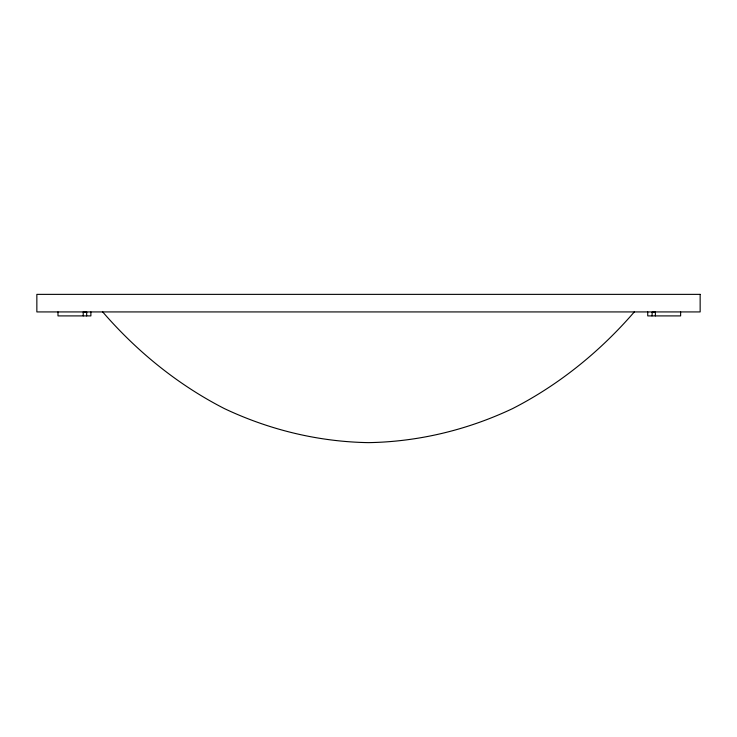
<?xml version="1.0" encoding="UTF-8"?>
<svg xmlns="http://www.w3.org/2000/svg" width="737" height="737" viewBox="0 0 737 737"><rect width="100%" height="100%" fill="white"/><g stroke="black" fill="none" stroke-linecap="round" stroke-linejoin="round"><path stroke-width="1.11" d="M86.644 315.906L86.69 311.926L86.349 312.248M634.308 311.926C600.102 351.485 559.134 384.778 512.519 408.639C467.424 429.947 418.413 441.804 368.5 442.633C318.587 441.804 269.576 429.947 224.481 408.639C177.866 384.778 136.898 351.485 102.692 311.926M86.69 312.248L83.207 311.926L83.235 315.906M651.969 312.248L655.377 311.926L655.377 315.906M652.263 312.248L651.969 315.906M680.629 311.926L680.629 315.906L647.731 315.906L647.731 311.926M90.881 311.926L90.881 315.906L57.983 315.906L57.983 311.926M700.15 294.367L36.85 294.367L36.85 311.926L700.15 311.926L700.15 294.367"/></g></svg>
